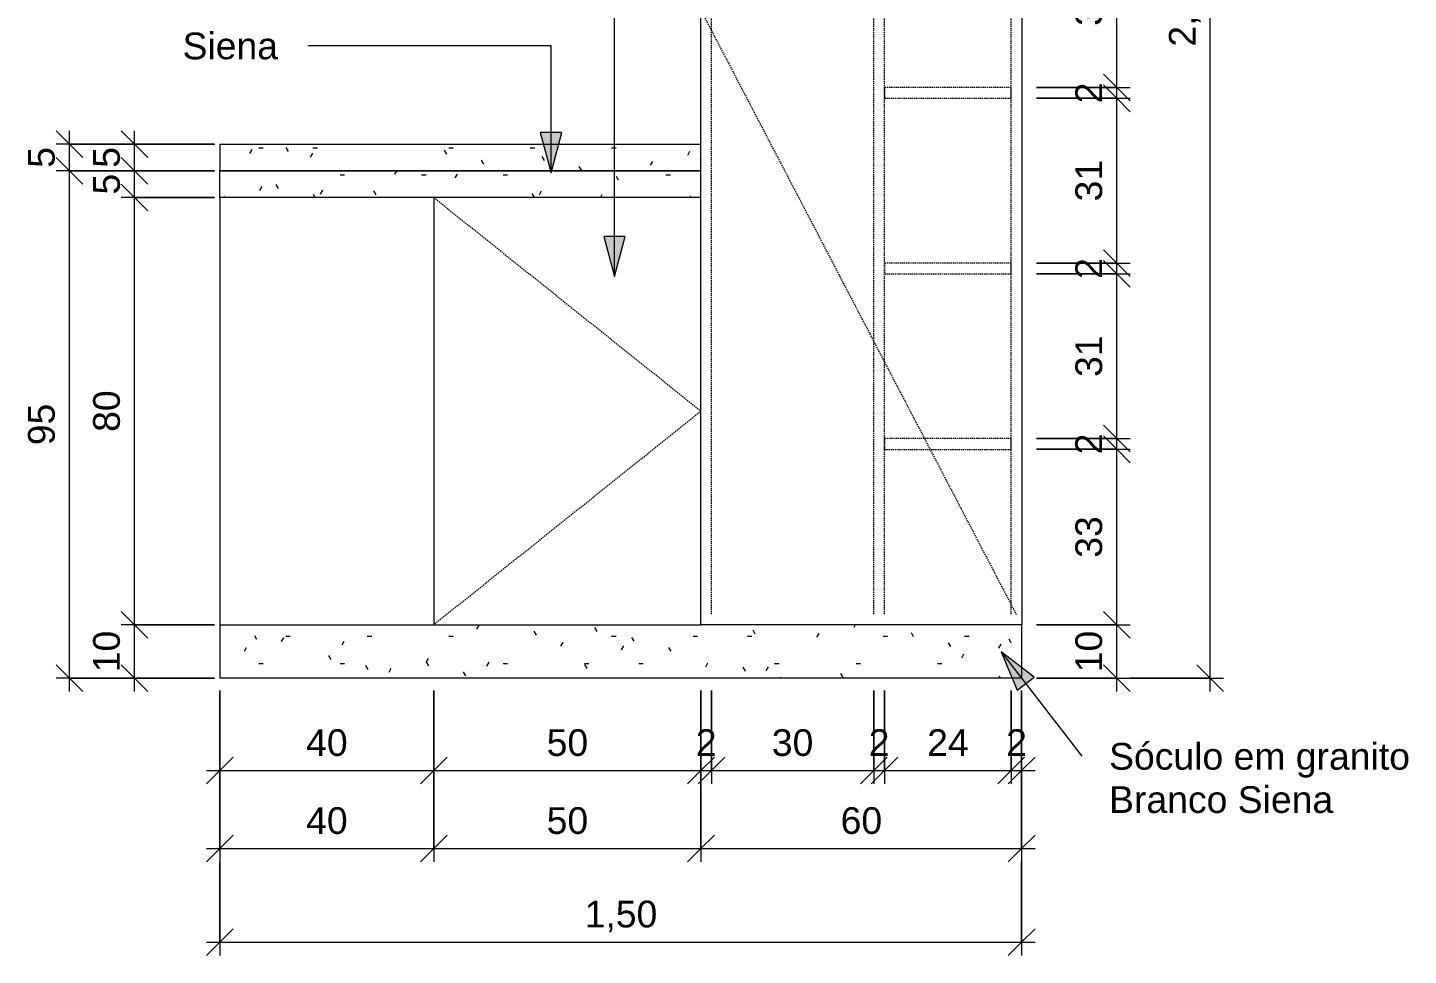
# Model space of a CAD drawing. Header units: millimetres. Extents: x 6080 to 25173, y -19165 to 2725.
# Drawn here: x 18279 to 20863, y -319 to 1418 of the extents above; entities that cross this region are included whole.
import ezdxf

# ---------------------------------------------------------------- set-up
doc = ezdxf.new("R2010")
doc.units = ezdxf.units.MM
doc.linetypes.add('Overhead', pattern=[3.96875, 2.38125, -1.5875])
for name, color, linetype, lineweight in [('A-ANNO-DIMS', 211, 'Continuous', 9), ('A-ANNO-DIMS-25', 211, 'Continuous', 9), ('A-DETL-THIN', 151, 'Continuous', 9), ('A-FLOR-OVHD', 1, 'Overhead', 9), ('G-ANNO-TEXT', 231, 'Continuous', 9), ('I-FURN', 30, 'Continuous', 9)]:
    doc.layers.add(name, color=color, linetype=linetype, lineweight=lineweight)
doc.styles.add('@Arial Unicode MS', font='ARIALUNI.TTF', dxfattribs={"height": 50})
doc.styles.add('Arial', font='arial.ttf', dxfattribs={"height": 50})
doc.dimstyles.new('CRT_-__Metros_-_Linha_de_chamada_3_5_mm', dxfattribs={"dimscale": 304.8, "dimtxt": 50.292243, "dimasz": 0.164042, "dimexe": 0.082021, "dimexo": 0.0625, "dimgap": 0.04101, "dimtad": 1, "dimlfac": 0.001, "dimrnd": 0.01, "dimzin": 0, "dimdsep": 46, "dimtxsty": '@Arial Unicode MS', "dimblk1": 'OBLIQUE', "dimblk2": 'OBLIQUE', "dimsah": 1, "dimcen": 0.09, "dimdle": 0.082021, "dimazin": 0, "dimtfac": 1, "dimtdec": 4, "dimtix": 1, "dimtmove": 0, "dimatfit": 3, "dimfxl": 0.492126, "dimfxlon": 1, "dimtvp": 1, "dimtolj": 1, "dimtzin": 0, "dimarcsym": 2})
doc.dimstyles.new('CRT_-__Metros_-_Linha_de_chamada_3_5_mm_1', dxfattribs={"dimscale": 304.8, "dimtxt": 50.292243, "dimasz": 0.164042, "dimexe": 0.082021, "dimexo": 0.0625, "dimgap": 0.04101, "dimtad": 1, "dimdec": 0, "dimlfac": 0.1, "dimdsep": 46, "dimtxsty": '@Arial Unicode MS', "dimblk1": 'OBLIQUE', "dimblk2": 'OBLIQUE', "dimsah": 1, "dimcen": 0.09, "dimdle": 0.082021, "dimazin": 0, "dimtfac": 1, "dimtdec": 4, "dimtix": 1, "dimtmove": 0, "dimatfit": 3, "dimfxl": 0.492126, "dimfxlon": 1, "dimtvp": 1, "dimtolj": 1, "dimtzin": 0, "dimarcsym": 2})
pattern_1 = [(0, (16120.85, -381.85), (203.2, 50.8), [8.382, -144.018, 8.382, -144.018, -812.8]), (0, (16120.85, -381.85), (203.2, 50.8), [-304.8, 8.382, -296.418, 8.382, -144.018, -355.6]), (0, (16120.85, -381.85), (203.2, 50.8), [-762, 8.382, -93.218, 8.382, -245.618]), (120, (16197.05, -356.45), (-145.5941, 150.5764), [8.382, -144.018, 8.382, -144.018, -812.8]), (120, (16197.05, -356.45), (-145.5941, 150.5764), [-304.8, 8.382, -296.418, 8.382, -144.018, -355.6]), (120, (16197.05, -356.45), (-145.5941, 150.5764), [-762, 8.382, -93.218, 8.382, -245.618]), (240, (16222.45, -254.85), (-57.6059, -201.3764), [8.382, -144.018, 8.382, -144.018, -812.8]), (240, (16222.45, -254.85), (-57.6059, -201.3764), [-304.8, 8.382, -296.418, 8.382, -144.018, -355.6]), (240, (16222.45, -254.85), (-57.6059, -201.3764), [-762, 8.382, -93.218, 8.382, -245.618])]

# ---------------------------------------------------------------- blocks, each defined once
blk = doc.blocks.new('BANCADA LAVANDERIA - BANCADA LAVANDERIA-4419173-VISTA DIREITA BANCADA LAVANDERIA')
at = {"layer": 'I-FURN'}
h = blk.add_hatch(dxfattribs=at)
h.set_pattern_fill('FP_16', color=256, style=0, pattern_type=2)
h.set_pattern_definition(pattern_1)
h.paths.add_polyline_path([(17659.7, 1150), (17659.7, 1200), (16759.7, 1200), (16759.7, 1150), (17638.1, 1150)])
h = blk.add_hatch(dxfattribs=at)
h.set_pattern_fill('FP_16', color=256, style=0, pattern_type=2)
h.set_pattern_definition(pattern_1)
h.paths.add_polyline_path([(17302.8, 1100), (17659.7, 1100), (17659.7, 1150), (16759.7, 1150), (16759.7, 1100), (17281.9, 1100)])
h = blk.add_hatch(dxfattribs=at)
h.set_pattern_fill('FP_16', color=256, style=0, pattern_type=2)
h.set_pattern_definition(pattern_1)
h.paths.add_polyline_path([(17659.7, 200), (18259.7, 200), (18259.7, 300), (16759.7, 300), (16759.7, 200), (17638.1, 200)])
for p, q in [((17659.7, 2700), (18259.7, 2700)), ((17659.7, 2600), (17659.7, 2700)), ((18259.7, 2700), (18259.7, 2600)), ((16759.7, 1200), (16934.3, 1200)), ((16759.7, 1200), (16759.7, 1150)), ((17567.6, 1200), (17659.7, 1200)), ((17659.7, 1150), (16759.7, 1150)), ((16759.7, 1150), (17659.7, 1150)), ((16759.7, 1100), (16759.7, 1150)), ((16759.7, 300), (16759.7, 200)), ((18259.7, 200), (18259.7, 300)), ((18259.7, 200), (16759.7, 200))]:
    blk.add_line(p, q, dxfattribs=at)
blk = doc.blocks.new('DIMBLOCK25-VISTA DIREITA BANCADA LAVANDERIA')
at = {"layer": 'A-ANNO-DIMS-25', "lineweight": 18}
for p, q in [((20317.2, 300), (20292.2, 325)), ((20317.2, 300), (20342.2, 275)), ((20317.2, 200), (20292.2, 225)), ((20317.2, 200), (20342.2, 175))]:
    blk.add_line(p, q, dxfattribs=at)
at = {"layer": 'A-ANNO-DIMS-25'}
for p, q in [((20167.2, 300), (20342.2, 300)), ((20317.2, 300), (20167.2, 300)), ((20317.2, 175), (20317.2, 300)), ((20167.2, 200), (20342.2, 200)), ((20317.2, 200), (20167.2, 200))]:
    blk.add_line(p, q, dxfattribs=at)
at = {"layer": 'A-ANNO-DIMS-25', "color": 0, "insert": (20239.8, 211.3), "char_height": 50, "width": 92.937, "attachment_point": 1, "rotation": 90, "line_spacing_factor": 1.117605, "style": '@Arial Unicode MS'}
blk.add_mtext('10', dxfattribs=at)
blk = doc.blocks.new('_Oblique')
at = {"color": 0, "linetype": 'ByBlock', "lineweight": -2}
blk.add_line((-0.5, -0.5), (0.5, 0.5), dxfattribs=at)
blk = doc.blocks.new('DIMBLOCK26-VISTA DIREITA BANCADA LAVANDERIA')
at = {"layer": 'A-ANNO-DIMS-25', "lineweight": 18}
for p, q in [((20317.2, 628.6), (20292.2, 653.6)), ((20317.2, 628.6), (20342.2, 603.6)), ((20317.2, 300), (20292.2, 325)), ((20317.2, 300), (20342.2, 275))]:
    blk.add_line(p, q, dxfattribs=at)
at = {"layer": 'A-ANNO-DIMS-25'}
for p, q in [((20167.2, 628.6), (20342.2, 628.6)), ((20317.2, 628.6), (20167.2, 628.6)), ((20317.2, 300), (20317.2, 628.6)), ((20167.2, 300), (20342.2, 300)), ((20317.2, 300), (20167.2, 300))]:
    blk.add_line(p, q, dxfattribs=at)
at = {"layer": 'A-ANNO-DIMS-25', "color": 0, "insert": (20239.8, 425.6), "char_height": 50, "width": 92.937, "attachment_point": 1, "rotation": 90, "line_spacing_factor": 1.117605, "style": '@Arial Unicode MS'}
blk.add_mtext('33', dxfattribs=at)
blk = doc.blocks.new('DIMBLOCK27-VISTA DIREITA BANCADA LAVANDERIA')
at = {"layer": 'A-ANNO-DIMS-25', "lineweight": 18}
for p, q in [((20317.2, 648.6), (20292.2, 673.6)), ((20317.2, 628.6), (20292.2, 653.6)), ((20317.2, 648.6), (20342.2, 623.6)), ((20317.2, 628.6), (20342.2, 603.6))]:
    blk.add_line(p, q, dxfattribs=at)
at = {"layer": 'A-ANNO-DIMS-25'}
for p, q in [((20167.2, 648.6), (20342.2, 648.6)), ((20317.2, 648.6), (20167.2, 648.6)), ((20317.2, 628.6), (20317.2, 648.6)), ((20167.2, 628.6), (20342.2, 628.6)), ((20317.2, 628.6), (20167.2, 628.6))]:
    blk.add_line(p, q, dxfattribs=at)
at = {"layer": 'A-ANNO-DIMS-25', "color": 0, "insert": (20239.8, 619.2), "char_height": 50, "width": 46.468, "attachment_point": 1, "rotation": 90, "line_spacing_factor": 1.117605, "style": '@Arial Unicode MS'}
blk.add_mtext('2', dxfattribs=at)
blk = doc.blocks.new('DIMBLOCK28-VISTA DIREITA BANCADA LAVANDERIA')
at = {"layer": 'A-ANNO-DIMS-25', "lineweight": 18}
for p, q in [((20317.2, 957.1), (20292.2, 982.1)), ((20317.2, 957.1), (20342.2, 932.1)), ((20317.2, 648.6), (20292.2, 673.6)), ((20317.2, 648.6), (20342.2, 623.6))]:
    blk.add_line(p, q, dxfattribs=at)
at = {"layer": 'A-ANNO-DIMS-25'}
for p, q in [((20167.2, 957.1), (20342.2, 957.1)), ((20317.2, 957.1), (20167.2, 957.1)), ((20317.2, 648.6), (20317.2, 957.1)), ((20167.2, 648.6), (20342.2, 648.6)), ((20317.2, 648.6), (20167.2, 648.6))]:
    blk.add_line(p, q, dxfattribs=at)
at = {"layer": 'A-ANNO-DIMS-25', "color": 0, "insert": (20239.8, 764.1), "char_height": 50, "width": 92.937, "attachment_point": 1, "rotation": 90, "line_spacing_factor": 1.117605, "style": '@Arial Unicode MS'}
blk.add_mtext('31', dxfattribs=at)
blk = doc.blocks.new('DIMBLOCK29-VISTA DIREITA BANCADA LAVANDERIA')
at = {"layer": 'A-ANNO-DIMS-25', "lineweight": 18}
for p, q in [((20317.2, 977.1), (20292.2, 1002.1)), ((20317.2, 957.1), (20292.2, 982.1)), ((20317.2, 977.1), (20342.2, 952.1)), ((20317.2, 957.1), (20342.2, 932.1))]:
    blk.add_line(p, q, dxfattribs=at)
at = {"layer": 'A-ANNO-DIMS-25'}
for p, q in [((20167.2, 977.1), (20342.2, 977.1)), ((20317.2, 977.1), (20167.2, 977.1)), ((20167.2, 957.1), (20342.2, 957.1)), ((20317.2, 957.1), (20167.2, 957.1)), ((20317.2, 957.1), (20317.2, 977.1))]:
    blk.add_line(p, q, dxfattribs=at)
at = {"layer": 'A-ANNO-DIMS-25', "color": 0, "insert": (20239.8, 947.8), "char_height": 50, "width": 46.468, "attachment_point": 1, "rotation": 90, "line_spacing_factor": 1.117605, "style": '@Arial Unicode MS'}
blk.add_mtext('2', dxfattribs=at)
blk = doc.blocks.new('DIMBLOCK30-VISTA DIREITA BANCADA LAVANDERIA')
at = {"layer": 'A-ANNO-DIMS-25', "lineweight": 18}
for p, q in [((20317.2, 1285.7), (20292.2, 1310.7)), ((20317.2, 1285.7), (20342.2, 1260.7)), ((20317.2, 977.1), (20292.2, 1002.1)), ((20317.2, 977.1), (20342.2, 952.1))]:
    blk.add_line(p, q, dxfattribs=at)
at = {"layer": 'A-ANNO-DIMS-25'}
for p, q in [((20167.2, 1285.7), (20342.2, 1285.7)), ((20317.2, 1285.7), (20167.2, 1285.7)), ((20317.2, 977.1), (20317.2, 1285.7)), ((20167.2, 977.1), (20342.2, 977.1)), ((20317.2, 977.1), (20167.2, 977.1))]:
    blk.add_line(p, q, dxfattribs=at)
at = {"layer": 'A-ANNO-DIMS-25', "color": 0, "insert": (20239.8, 1092.7), "char_height": 50, "width": 92.937, "attachment_point": 1, "rotation": 90, "line_spacing_factor": 1.117605, "style": '@Arial Unicode MS'}
blk.add_mtext('31', dxfattribs=at)
blk = doc.blocks.new('DIMBLOCK31-VISTA DIREITA BANCADA LAVANDERIA')
at = {"layer": 'A-ANNO-DIMS-25', "lineweight": 18}
for p, q in [((20317.2, 1305.7), (20292.2, 1330.7)), ((20317.2, 1285.7), (20292.2, 1310.7)), ((20317.2, 1305.7), (20342.2, 1280.7)), ((20317.2, 1285.7), (20342.2, 1260.7))]:
    blk.add_line(p, q, dxfattribs=at)
at = {"layer": 'A-ANNO-DIMS-25'}
for p, q in [((20167.2, 1305.7), (20342.2, 1305.7)), ((20317.2, 1305.7), (20167.2, 1305.7)), ((20317.2, 1285.7), (20317.2, 1305.7)), ((20167.2, 1285.7), (20342.2, 1285.7)), ((20317.2, 1285.7), (20167.2, 1285.7))]:
    blk.add_line(p, q, dxfattribs=at)
at = {"layer": 'A-ANNO-DIMS-25', "color": 0, "insert": (20239.8, 1276.4), "char_height": 50, "width": 46.468, "attachment_point": 1, "rotation": 90, "line_spacing_factor": 1.117605, "style": '@Arial Unicode MS'}
blk.add_mtext('2', dxfattribs=at)
blk = doc.blocks.new('DIMBLOCK32-VISTA DIREITA BANCADA LAVANDERIA')
at = {"layer": 'A-ANNO-DIMS-25', "lineweight": 18}
for p, q in [((20317.2, 1614.3), (20292.2, 1639.3)), ((20317.2, 1614.3), (20342.2, 1589.3)), ((20317.2, 1305.7), (20292.2, 1330.7)), ((20317.2, 1305.7), (20342.2, 1280.7))]:
    blk.add_line(p, q, dxfattribs=at)
at = {"layer": 'A-ANNO-DIMS-25'}
for p, q in [((20167.2, 1614.3), (20342.2, 1614.3)), ((20317.2, 1614.3), (20167.2, 1614.3)), ((20317.2, 1305.7), (20317.2, 1614.3)), ((20167.2, 1305.7), (20342.2, 1305.7)), ((20317.2, 1305.7), (20167.2, 1305.7))]:
    blk.add_line(p, q, dxfattribs=at)
at = {"layer": 'A-ANNO-DIMS-25', "color": 0, "insert": (20239.8, 1421.3), "char_height": 50, "width": 92.937, "attachment_point": 1, "rotation": 90, "line_spacing_factor": 1.117605, "style": '@Arial Unicode MS'}
blk.add_mtext('31', dxfattribs=at)
blk = doc.blocks.new('DIMBLOCK40-VISTA DIREITA BANCADA LAVANDERIA')
at = {"layer": 'A-ANNO-DIMS-25', "lineweight": 18}
for p, q in [((20492.2, 2700), (20467.2, 2725)), ((20492.2, 2700), (20517.2, 2675)), ((20492.2, 200), (20467.2, 225)), ((20492.2, 200), (20517.2, 175))]:
    blk.add_line(p, q, dxfattribs=at)
at = {"layer": 'A-ANNO-DIMS-25'}
for p, q in [((20492.2, 175), (20492.2, 2725)), ((20342.2, 2700), (20517.2, 2700)), ((20492.2, 2700), (20342.2, 2700)), ((20342.2, 200), (20517.2, 200)), ((20492.2, 200), (20342.2, 200))]:
    blk.add_line(p, q, dxfattribs=at)
at = {"layer": 'A-ANNO-DIMS-25', "color": 0, "insert": (20414.8, 1382.4), "char_height": 50, "width": 162.337, "attachment_point": 1, "rotation": 90, "line_spacing_factor": 1.117605, "style": '@Arial Unicode MS'}
blk.add_mtext('2,50', dxfattribs=at)
blk = doc.blocks.new('DIMBLOCK41-VISTA DIREITA BANCADA LAVANDERIA')
at = {"layer": 'A-ANNO-DIMS-25', "lineweight": 18}
for p, q in [((18479.4, 300), (18454.4, 325)), ((18479.4, 300), (18504.4, 275)), ((18479.4, 200), (18454.4, 225)), ((18479.4, 200), (18504.4, 175))]:
    blk.add_line(p, q, dxfattribs=at)
at = {"layer": 'A-ANNO-DIMS-25'}
for p, q in [((18629.4, 300), (18454.4, 300)), ((18479.4, 175), (18479.4, 300)), ((18479.4, 300), (18629.4, 300)), ((18629.4, 200), (18454.4, 200)), ((18479.4, 200), (18629.4, 200))]:
    blk.add_line(p, q, dxfattribs=at)
at = {"layer": 'A-ANNO-DIMS-25', "color": 0, "insert": (18402, 211.3), "char_height": 50, "width": 92.937, "attachment_point": 1, "rotation": 90, "line_spacing_factor": 1.117605, "style": '@Arial Unicode MS'}
blk.add_mtext('10', dxfattribs=at)
blk = doc.blocks.new('DIMBLOCK42-VISTA DIREITA BANCADA LAVANDERIA')
at = {"layer": 'A-ANNO-DIMS-25', "lineweight": 18}
for p, q in [((18479.4, 1100), (18454.4, 1125)), ((18479.4, 1100), (18504.4, 1075)), ((18479.4, 300), (18454.4, 325)), ((18479.4, 300), (18504.4, 275))]:
    blk.add_line(p, q, dxfattribs=at)
at = {"layer": 'A-ANNO-DIMS-25'}
for p, q in [((18629.4, 1100), (18454.4, 1100)), ((18479.4, 300), (18479.4, 1100)), ((18479.4, 1100), (18629.4, 1100)), ((18629.4, 300), (18454.4, 300)), ((18479.4, 300), (18629.4, 300))]:
    blk.add_line(p, q, dxfattribs=at)
at = {"layer": 'A-ANNO-DIMS-25', "color": 0, "insert": (18402, 661.3), "char_height": 50, "width": 92.937, "attachment_point": 1, "rotation": 90, "line_spacing_factor": 1.117605, "style": '@Arial Unicode MS'}
blk.add_mtext('80', dxfattribs=at)
blk = doc.blocks.new('DIMBLOCK43-VISTA DIREITA BANCADA LAVANDERIA')
at = {"layer": 'A-ANNO-DIMS-25', "lineweight": 18}
for p, q in [((18479.4, 1150), (18454.4, 1175)), ((18479.4, 1150), (18504.4, 1125)), ((18479.4, 1100), (18454.4, 1125)), ((18479.4, 1100), (18504.4, 1075))]:
    blk.add_line(p, q, dxfattribs=at)
at = {"layer": 'A-ANNO-DIMS-25'}
for p, q in [((18629.4, 1150), (18454.4, 1150)), ((18479.4, 1100), (18479.4, 1150)), ((18479.4, 1150), (18629.4, 1150)), ((18629.4, 1100), (18454.4, 1100)), ((18479.4, 1100), (18629.4, 1100))]:
    blk.add_line(p, q, dxfattribs=at)
at = {"layer": 'A-ANNO-DIMS-25', "color": 0, "insert": (18402, 1105.6), "char_height": 50, "width": 46.468, "attachment_point": 1, "rotation": 90, "line_spacing_factor": 1.117605, "style": '@Arial Unicode MS'}
blk.add_mtext('5', dxfattribs=at)
blk = doc.blocks.new('DIMBLOCK44-VISTA DIREITA BANCADA LAVANDERIA')
at = {"layer": 'A-ANNO-DIMS-25', "lineweight": 18}
for p, q in [((18479.4, 1200), (18454.4, 1225)), ((18479.4, 1200), (18504.4, 1175)), ((18479.4, 1150), (18454.4, 1175)), ((18479.4, 1150), (18504.4, 1125))]:
    blk.add_line(p, q, dxfattribs=at)
at = {"layer": 'A-ANNO-DIMS-25'}
for p, q in [((18479.4, 1150), (18479.4, 1225)), ((18629.4, 1200), (18454.4, 1200)), ((18479.4, 1200), (18629.4, 1200)), ((18629.4, 1150), (18454.4, 1150)), ((18479.4, 1150), (18629.4, 1150))]:
    blk.add_line(p, q, dxfattribs=at)
at = {"layer": 'A-ANNO-DIMS-25', "color": 0, "insert": (18402, 1155.6), "char_height": 50, "width": 46.468, "attachment_point": 1, "rotation": 90, "line_spacing_factor": 1.117605, "style": '@Arial Unicode MS'}
blk.add_mtext('5', dxfattribs=at)
blk = doc.blocks.new('DIMBLOCK45-VISTA DIREITA BANCADA LAVANDERIA')
at = {"layer": 'A-ANNO-DIMS-25', "lineweight": 18}
for p, q in [((18357.6, 1150), (18332.6, 1175)), ((18357.6, 1150), (18382.6, 1125)), ((18357.6, 200), (18332.6, 225)), ((18357.6, 200), (18382.6, 175))]:
    blk.add_line(p, q, dxfattribs=at)
at = {"layer": 'A-ANNO-DIMS-25'}
for p, q in [((18507.6, 1150), (18332.6, 1150)), ((18357.6, 175), (18357.6, 1150)), ((18357.6, 1150), (18507.6, 1150)), ((18507.6, 200), (18332.6, 200)), ((18357.6, 200), (18507.6, 200))]:
    blk.add_line(p, q, dxfattribs=at)
at = {"layer": 'A-ANNO-DIMS-25', "color": 0, "insert": (18280.2, 636.3), "char_height": 50, "width": 92.937, "attachment_point": 1, "rotation": 90, "line_spacing_factor": 1.117605, "style": '@Arial Unicode MS'}
blk.add_mtext('95', dxfattribs=at)
blk = doc.blocks.new('DIMBLOCK46-VISTA DIREITA BANCADA LAVANDERIA')
at = {"layer": 'A-ANNO-DIMS-25', "lineweight": 18}
for p, q in [((18357.6, 1200), (18332.6, 1225)), ((18357.6, 1200), (18382.6, 1175)), ((18357.6, 1150), (18332.6, 1175)), ((18357.6, 1150), (18382.6, 1125))]:
    blk.add_line(p, q, dxfattribs=at)
at = {"layer": 'A-ANNO-DIMS-25'}
for p, q in [((18357.6, 1150), (18357.6, 1225)), ((18507.6, 1200), (18332.6, 1200)), ((18357.6, 1200), (18507.6, 1200)), ((18507.6, 1150), (18332.6, 1150)), ((18357.6, 1150), (18507.6, 1150))]:
    blk.add_line(p, q, dxfattribs=at)
at = {"layer": 'A-ANNO-DIMS-25', "color": 0, "insert": (18280.2, 1155.6), "char_height": 50, "width": 46.468, "attachment_point": 1, "rotation": 90, "line_spacing_factor": 1.117605, "style": '@Arial Unicode MS'}
blk.add_mtext('5', dxfattribs=at)
blk = doc.blocks.new('DIMBLOCK47-VISTA DIREITA BANCADA LAVANDERIA')
at = {"layer": 'A-ANNO-DIMS-25'}
for p, q in [((18639.3, 177.2), (18639.3, 2.2)), ((18639.3, 27.2), (18639.3, 177.2)), ((19039.3, 177.2), (19039.3, 2.2)), ((19039.3, 27.2), (19039.3, 177.2)), ((18614.3, 27.2), (19039.3, 27.2))]:
    blk.add_line(p, q, dxfattribs=at)
at = {"layer": 'A-ANNO-DIMS-25', "lineweight": 18}
for p, q in [((18639.3, 27.2), (18664.3, 52.2)), ((19039.3, 27.2), (19064.3, 52.2)), ((18639.3, 27.2), (18614.3, 2.2)), ((19039.3, 27.2), (19014.3, 2.2))]:
    blk.add_line(p, q, dxfattribs=at)
at = {"layer": 'A-ANNO-DIMS-25', "color": 0, "insert": (18800.6, 104.6), "char_height": 50, "width": 92.937, "attachment_point": 1, "line_spacing_factor": 1.117605, "style": '@Arial Unicode MS'}
blk.add_mtext('40', dxfattribs=at)
blk = doc.blocks.new('DIMBLOCK48-VISTA DIREITA BANCADA LAVANDERIA')
at = {"layer": 'A-ANNO-DIMS-25'}
for p, q in [((19039.3, 177.2), (19039.3, 2.2)), ((19039.3, 27.2), (19039.3, 177.2)), ((19539.3, 177.2), (19539.3, 2.2)), ((19539.3, 27.2), (19539.3, 177.2)), ((19039.3, 27.2), (19539.3, 27.2))]:
    blk.add_line(p, q, dxfattribs=at)
at = {"layer": 'A-ANNO-DIMS-25', "lineweight": 18}
for p, q in [((19039.3, 27.2), (19064.3, 52.2)), ((19539.3, 27.2), (19564.3, 52.2)), ((19039.3, 27.2), (19014.3, 2.2)), ((19539.3, 27.2), (19514.3, 2.2))]:
    blk.add_line(p, q, dxfattribs=at)
at = {"layer": 'A-ANNO-DIMS-25', "color": 0, "insert": (19250.6, 104.6), "char_height": 50, "width": 92.937, "attachment_point": 1, "line_spacing_factor": 1.117605, "style": '@Arial Unicode MS'}
blk.add_mtext('50', dxfattribs=at)
blk = doc.blocks.new('DIMBLOCK49-VISTA DIREITA BANCADA LAVANDERIA')
at = {"layer": 'A-ANNO-DIMS-25'}
for p, q in [((19539.3, 177.2), (19539.3, 2.2)), ((19539.3, 27.2), (19539.3, 177.2)), ((19558.8, 177.2), (19558.8, 2.2)), ((19558.8, 27.2), (19558.8, 177.2)), ((19539.3, 27.2), (19558.8, 27.2))]:
    blk.add_line(p, q, dxfattribs=at)
at = {"layer": 'A-ANNO-DIMS-25', "lineweight": 18}
for p, q in [((19539.3, 27.2), (19564.3, 52.2)), ((19558.8, 27.2), (19583.8, 52.2)), ((19539.3, 27.2), (19514.3, 2.2)), ((19558.8, 27.2), (19533.8, 2.2))]:
    blk.add_line(p, q, dxfattribs=at)
at = {"layer": 'A-ANNO-DIMS-25', "color": 0, "insert": (19529.7, 104.6), "char_height": 50, "width": 46.468, "attachment_point": 1, "line_spacing_factor": 1.117605, "style": '@Arial Unicode MS'}
blk.add_mtext('2', dxfattribs=at)
blk = doc.blocks.new('DIMBLOCK50-VISTA DIREITA BANCADA LAVANDERIA')
at = {"layer": 'A-ANNO-DIMS-25'}
for p, q in [((19558.8, 177.2), (19558.8, 2.2)), ((19558.8, 27.2), (19558.8, 177.2)), ((19862.5, 177.2), (19862.5, 2.2)), ((19862.5, 27.2), (19862.5, 177.2)), ((19558.8, 27.2), (19862.5, 27.2))]:
    blk.add_line(p, q, dxfattribs=at)
at = {"layer": 'A-ANNO-DIMS-25', "lineweight": 18}
for p, q in [((19558.8, 27.2), (19583.8, 52.2)), ((19862.5, 27.2), (19887.5, 52.2)), ((19558.8, 27.2), (19533.8, 2.2)), ((19862.5, 27.2), (19837.5, 2.2))]:
    blk.add_line(p, q, dxfattribs=at)
at = {"layer": 'A-ANNO-DIMS-25', "color": 0, "insert": (19671.9, 104.6), "char_height": 50, "width": 92.937, "attachment_point": 1, "line_spacing_factor": 1.117605, "style": '@Arial Unicode MS'}
blk.add_mtext('30', dxfattribs=at)
blk = doc.blocks.new('DIMBLOCK51-VISTA DIREITA BANCADA LAVANDERIA')
at = {"layer": 'A-ANNO-DIMS-25'}
for p, q in [((19862.5, 177.2), (19862.5, 2.2)), ((19862.5, 27.2), (19862.5, 177.2)), ((19882.5, 177.2), (19882.5, 2.2)), ((19882.5, 27.2), (19882.5, 177.2)), ((19862.5, 27.2), (19882.5, 27.2))]:
    blk.add_line(p, q, dxfattribs=at)
at = {"layer": 'A-ANNO-DIMS-25', "lineweight": 18}
for p, q in [((19862.5, 27.2), (19887.5, 52.2)), ((19882.5, 27.2), (19907.5, 52.2)), ((19862.5, 27.2), (19837.5, 2.2)), ((19882.5, 27.2), (19857.5, 2.2))]:
    blk.add_line(p, q, dxfattribs=at)
at = {"layer": 'A-ANNO-DIMS-25', "color": 0, "insert": (19853.2, 104.6), "char_height": 50, "width": 46.468, "attachment_point": 1, "line_spacing_factor": 1.117605, "style": '@Arial Unicode MS'}
blk.add_mtext('2', dxfattribs=at)
blk = doc.blocks.new('DIMBLOCK52-VISTA DIREITA BANCADA LAVANDERIA')
at = {"layer": 'A-ANNO-DIMS-25'}
for p, q in [((19882.5, 177.2), (19882.5, 2.2)), ((19882.5, 27.2), (19882.5, 177.2)), ((20119.9, 177.2), (20119.9, 2.2)), ((20119.9, 27.2), (20119.9, 177.2)), ((19882.5, 27.2), (20119.9, 27.2))]:
    blk.add_line(p, q, dxfattribs=at)
at = {"layer": 'A-ANNO-DIMS-25', "lineweight": 18}
for p, q in [((19882.5, 27.2), (19907.5, 52.2)), ((20119.9, 27.2), (20144.9, 52.2)), ((19882.5, 27.2), (19857.5, 2.2)), ((20119.9, 27.2), (20094.9, 2.2))]:
    blk.add_line(p, q, dxfattribs=at)
at = {"layer": 'A-ANNO-DIMS-25', "color": 0, "insert": (19962.5, 104.6), "char_height": 50, "width": 92.937, "attachment_point": 1, "line_spacing_factor": 1.117605, "style": '@Arial Unicode MS'}
blk.add_mtext('24', dxfattribs=at)
blk = doc.blocks.new('DIMBLOCK53-VISTA DIREITA BANCADA LAVANDERIA')
at = {"layer": 'A-ANNO-DIMS-25'}
for p, q in [((20119.9, 177.2), (20119.9, 2.2)), ((20119.9, 27.2), (20119.9, 177.2)), ((20139.3, 177.2), (20139.3, 2.2)), ((20139.3, 27.2), (20139.3, 177.2)), ((20119.9, 27.2), (20164.3, 27.2))]:
    blk.add_line(p, q, dxfattribs=at)
at = {"layer": 'A-ANNO-DIMS-25', "lineweight": 18}
for p, q in [((20119.9, 27.2), (20144.9, 52.2)), ((20139.3, 27.2), (20164.3, 52.2)), ((20119.9, 27.2), (20094.9, 2.2)), ((20139.3, 27.2), (20114.3, 2.2))]:
    blk.add_line(p, q, dxfattribs=at)
at = {"layer": 'A-ANNO-DIMS-25', "color": 0, "insert": (20110.3, 104.6), "char_height": 50, "width": 46.468, "attachment_point": 1, "line_spacing_factor": 1.117605, "style": '@Arial Unicode MS'}
blk.add_mtext('2', dxfattribs=at)
blk = doc.blocks.new('DIMBLOCK54-VISTA DIREITA BANCADA LAVANDERIA')
at = {"layer": 'A-ANNO-DIMS-25'}
for p, q in [((18639.3, 31.2), (18639.3, -143.8)), ((18639.3, -118.8), (18639.3, 31.2)), ((19039.3, 31.2), (19039.3, -143.8)), ((19039.3, -118.8), (19039.3, 31.2)), ((18614.3, -118.8), (19039.3, -118.8))]:
    blk.add_line(p, q, dxfattribs=at)
at = {"layer": 'A-ANNO-DIMS-25', "lineweight": 18}
for p, q in [((18639.3, -118.8), (18664.3, -93.8)), ((19039.3, -118.8), (19064.3, -93.8)), ((18639.3, -118.8), (18614.3, -143.8)), ((19039.3, -118.8), (19014.3, -143.8))]:
    blk.add_line(p, q, dxfattribs=at)
at = {"layer": 'A-ANNO-DIMS-25', "color": 0, "insert": (18800.6, -41.4), "char_height": 50, "width": 92.937, "attachment_point": 1, "line_spacing_factor": 1.117605, "style": '@Arial Unicode MS'}
blk.add_mtext('40', dxfattribs=at)
blk = doc.blocks.new('DIMBLOCK55-VISTA DIREITA BANCADA LAVANDERIA')
at = {"layer": 'A-ANNO-DIMS-25'}
for p, q in [((19039.3, 31.2), (19039.3, -143.8)), ((19039.3, -118.8), (19039.3, 31.2)), ((19539.3, 31.2), (19539.3, -143.8)), ((19539.3, -118.8), (19539.3, 31.2)), ((19039.3, -118.8), (19539.3, -118.8))]:
    blk.add_line(p, q, dxfattribs=at)
at = {"layer": 'A-ANNO-DIMS-25', "lineweight": 18}
for p, q in [((19039.3, -118.8), (19064.3, -93.8)), ((19539.3, -118.8), (19564.3, -93.8)), ((19039.3, -118.8), (19014.3, -143.8)), ((19539.3, -118.8), (19514.3, -143.8))]:
    blk.add_line(p, q, dxfattribs=at)
at = {"layer": 'A-ANNO-DIMS-25', "color": 0, "insert": (19250.6, -41.4), "char_height": 50, "width": 92.937, "attachment_point": 1, "line_spacing_factor": 1.117605, "style": '@Arial Unicode MS'}
blk.add_mtext('50', dxfattribs=at)
blk = doc.blocks.new('DIMBLOCK56-VISTA DIREITA BANCADA LAVANDERIA')
at = {"layer": 'A-ANNO-DIMS-25'}
for p, q in [((19539.3, 31.2), (19539.3, -143.8)), ((19539.3, -118.8), (19539.3, 31.2)), ((20139.3, 31.2), (20139.3, -143.8)), ((20139.3, -118.8), (20139.3, 31.2)), ((19539.3, -118.8), (20164.3, -118.8))]:
    blk.add_line(p, q, dxfattribs=at)
at = {"layer": 'A-ANNO-DIMS-25', "lineweight": 18}
for p, q in [((19539.3, -118.8), (19564.3, -93.8)), ((20139.3, -118.8), (20164.3, -93.8)), ((19539.3, -118.8), (19514.3, -143.8)), ((20139.3, -118.8), (20114.3, -143.8))]:
    blk.add_line(p, q, dxfattribs=at)
at = {"layer": 'A-ANNO-DIMS-25', "color": 0, "insert": (19800.6, -41.4), "char_height": 50, "width": 92.937, "attachment_point": 1, "line_spacing_factor": 1.117605, "style": '@Arial Unicode MS'}
blk.add_mtext('60', dxfattribs=at)
blk = doc.blocks.new('DIMBLOCK57-VISTA DIREITA BANCADA LAVANDERIA')
at = {"layer": 'A-ANNO-DIMS-25'}
for p, q in [((18639.3, -143.8), (18639.3, -318.8)), ((18639.3, -293.8), (18639.3, -143.8)), ((20139.3, -143.8), (20139.3, -318.8)), ((20139.3, -293.8), (20139.3, -143.8)), ((18614.3, -293.8), (20164.3, -293.8))]:
    blk.add_line(p, q, dxfattribs=at)
at = {"layer": 'A-ANNO-DIMS-25', "lineweight": 18}
for p, q in [((18639.3, -293.8), (18664.3, -268.8)), ((20139.3, -293.8), (20164.3, -268.8)), ((18639.3, -293.8), (18614.3, -318.8)), ((20139.3, -293.8), (20114.3, -318.8))]:
    blk.add_line(p, q, dxfattribs=at)
at = {"layer": 'A-ANNO-DIMS-25', "color": 0, "insert": (19321.7, -216.4), "char_height": 50, "width": 162.337, "attachment_point": 1, "line_spacing_factor": 1.117605, "style": '@Arial Unicode MS'}
blk.add_mtext('1,50', dxfattribs=at)

msp = doc.modelspace()

# ---------------------------------------------------------------- hatches: boundary and pattern name
at = {"layer": 'G-ANNO-TEXT'}
for points in [[(19258.732, 1146.525), (19278.828, 1221.525), (19238.635, 1221.525)], [(19377.405, 952.053), (19397.501, 1027.053), (19357.309, 1027.053)], [(20101.219, 249.184), (20131.159, 177.543), (20162.969, 202.111)]]:
    msp.add_hatch(color=7, dxfattribs=at).paths.add_polyline_path(points)

# ---------------------------------------------------------------- linework, layer by layer
at = {"layer": 'A-DETL-THIN'}
for p, q in [((19539.349, 300), (19539.349, 2600)), ((20139.349, 1477.35), (20139.349, 793.037)), ((18813.97, 1200), (19447.253, 1200)), ((19039.349, 1100), (18639.349, 1100)), ((18639.349, 1100), (18639.349, 300)), ((19539.349, 1100), (19039.349, 1100)), ((19039.349, 1100), (19039.349, 300)), ((20139.349, 793.037), (20139.349, 300)), ((18639.349, 300), (19039.349, 300)), ((19039.349, 300), (19539.349, 300)), ((20139.349, 300), (19539.349, 300))]:
    msp.add_line(p, q, dxfattribs=at)
at = {"layer": 'A-FLOR-OVHD'}
for p, q in [((19558.765, 320), (19558.765, 2600)), ((19862.53, 320), (19862.53, 2600)), ((19882.53, 320), (19882.53, 2600)), ((20119.934, 320), (20119.934, 2600)), ((19539.349, 1450), (20129.349, 319.167)), ((20119.934, 1305.714), (19882.53, 1305.714)), ((19882.53, 1305.714), (19882.53, 1285.714)), ((20119.934, 1285.714), (20119.934, 1305.714)), ((19882.53, 1285.714), (20119.934, 1285.714)), ((19039.349, 1100), (19539.349, 700)), ((20119.934, 977.143), (19882.53, 977.143)), ((19882.53, 977.143), (19882.53, 957.143)), ((19882.53, 957.143), (20119.934, 957.143)), ((20119.934, 957.143), (20119.934, 977.143)), ((19539.349, 700), (19039.349, 300)), ((20119.934, 648.571), (19882.53, 648.571)), ((19882.53, 648.571), (19882.53, 628.571)), ((20119.934, 628.571), (20119.934, 648.571)), ((19882.53, 628.571), (20119.934, 628.571))]:
    msp.add_line(p, q, dxfattribs=at)
at = {"layer": 'G-ANNO-TEXT', "color": 7}
for p, q in [((19377.405, 952.053), (19377.405, 1718.959)), ((19213.932, 1383.801), (18803.693, 1383.801)), ((19258.732, 1383.801), (19213.932, 1383.801)), ((19258.732, 1146.525), (19258.732, 1383.801)), ((19278.828, 1221.525), (19238.635, 1221.525)), ((19238.635, 1221.525), (19258.732, 1146.525)), ((19258.732, 1146.525), (19278.828, 1221.525)), ((19397.501, 1027.053), (19357.309, 1027.053)), ((19357.309, 1027.053), (19377.405, 952.053)), ((19377.405, 952.053), (19397.501, 1027.053)), ((20101.219, 249.184), (20131.159, 177.543)), ((20162.969, 202.111), (20101.219, 249.184)), ((20101.219, 249.184), (20252.052, 53.894)), ((20131.159, 177.543), (20162.969, 202.111))]:
    msp.add_line(p, q, dxfattribs=at)

# ---------------------------------------------------------------- block references
at = {"layer": 'I-FURN'}
msp.add_blockref('BANCADA LAVANDERIA - BANCADA LAVANDERIA-4419173-VISTA DIREITA BANCADA LAVANDERIA', (1879.699, 0), dxfattribs=at)

# ---------------------------------------------------------------- texts
at = {"layer": 'G-ANNO-TEXT', "color": 7, "char_height": 50, "attachment_point": 1, "style": 'Arial'}
for s, insert, width in [('Siena', (18569.338, 1408.801), 222.46828), ('Sóculo em granito ', (20302.852, 78.894), 723.52297), ('Branco Siena', (20302.852, -2.135), 521.09687)]:
    msp.add_mtext(s, dxfattribs=dict(at, insert=insert, width=width))

# ---------------------------------------------------------------- dimensions: what is measured, and where the dimension line sits
at = {"layer": 'A-ANNO-DIMS'}
for base, p1, p2, dimstyle, override, picture, middle in [((20492.166, 2700), (20342.166, 200), (20342.166, 2700), 'CRT_-__Metros_-_Linha_de_chamada_3_5_mm', {"dimpost": '<>', "dimfxl": 2500}, 'DIMBLOCK40-VISTA DIREITA BANCADA LAVANDERIA', (20454.12, 1450)), ((20317.166, 1614.286), (20167.166, 1305.714), (20167.166, 1614.286), 'CRT_-__Metros_-_Linha_de_chamada_3_5_mm_1', {"dimpost": '<>', "dimfxl": 308.571429}, 'DIMBLOCK32-VISTA DIREITA BANCADA LAVANDERIA', (20279.12, 1460)), ((20317.166, 1305.714), (20167.166, 1285.714), (20167.166, 1305.714), 'CRT_-__Metros_-_Linha_de_chamada_3_5_mm_1', {"dimpost": '<>', "dimfxl": 20}, 'DIMBLOCK31-VISTA DIREITA BANCADA LAVANDERIA', (20279.547, 1295.714)), ((20317.166, 1285.714), (20167.166, 977.143), (20167.166, 1285.714), 'CRT_-__Metros_-_Linha_de_chamada_3_5_mm_1', {"dimpost": '<>', "dimfxl": 308.571429}, 'DIMBLOCK30-VISTA DIREITA BANCADA LAVANDERIA', (20279.12, 1131.429)), ((18357.617, 1200), (18507.617, 1150), (18507.617, 1200), 'CRT_-__Metros_-_Linha_de_chamada_3_5_mm_1', {"dimpost": '<>', "dimfxl": 50}, 'DIMBLOCK46-VISTA DIREITA BANCADA LAVANDERIA', (18319.691, 1175)), ((18479.438, 1200), (18629.438, 1150), (18629.438, 1200), 'CRT_-__Metros_-_Linha_de_chamada_3_5_mm_1', {"dimpost": '<>', "dimfxl": 50}, 'DIMBLOCK44-VISTA DIREITA BANCADA LAVANDERIA', (18441.511, 1175)), ((18357.617, 1150), (18507.617, 200), (18507.617, 1150), 'CRT_-__Metros_-_Linha_de_chamada_3_5_mm_1', {"dimpost": '<>', "dimfxl": 950}, 'DIMBLOCK45-VISTA DIREITA BANCADA LAVANDERIA', (18319.571, 675)), ((18479.438, 1150), (18629.438, 1100), (18629.438, 1150), 'CRT_-__Metros_-_Linha_de_chamada_3_5_mm_1', {"dimpost": '<>', "dimfxl": 50}, 'DIMBLOCK43-VISTA DIREITA BANCADA LAVANDERIA', (18441.511, 1125)), ((18479.438, 1100), (18629.438, 300), (18629.438, 1100), 'CRT_-__Metros_-_Linha_de_chamada_3_5_mm_1', {"dimpost": '<>', "dimfxl": 800}, 'DIMBLOCK42-VISTA DIREITA BANCADA LAVANDERIA', (18441.392, 700)), ((20317.166, 977.143), (20167.166, 957.143), (20167.166, 977.143), 'CRT_-__Metros_-_Linha_de_chamada_3_5_mm_1', {"dimpost": '<>', "dimfxl": 20}, 'DIMBLOCK29-VISTA DIREITA BANCADA LAVANDERIA', (20279.547, 967.143)), ((20317.166, 957.143), (20167.166, 648.571), (20167.166, 957.143), 'CRT_-__Metros_-_Linha_de_chamada_3_5_mm_1', {"dimpost": '<>', "dimfxl": 308.571429}, 'DIMBLOCK28-VISTA DIREITA BANCADA LAVANDERIA', (20279.12, 802.857)), ((20317.166, 648.571), (20167.166, 628.571), (20167.166, 648.571), 'CRT_-__Metros_-_Linha_de_chamada_3_5_mm_1', {"dimpost": '<>', "dimfxl": 20}, 'DIMBLOCK27-VISTA DIREITA BANCADA LAVANDERIA', (20279.547, 638.571)), ((20317.166, 628.571), (20167.166, 300), (20167.166, 628.571), 'CRT_-__Metros_-_Linha_de_chamada_3_5_mm_1', {"dimpost": '<>', "dimfxl": 328.571429}, 'DIMBLOCK26-VISTA DIREITA BANCADA LAVANDERIA', (20279.12, 464.286)), ((18479.438, 300), (18629.438, 200), (18629.438, 300), 'CRT_-__Metros_-_Linha_de_chamada_3_5_mm_1', {"dimpost": '<>', "dimfxl": 100}, 'DIMBLOCK41-VISTA DIREITA BANCADA LAVANDERIA', (18441.392, 250)), ((20317.166, 300), (20167.166, 200), (20167.166, 300), 'CRT_-__Metros_-_Linha_de_chamada_3_5_mm_1', {"dimpost": '<>', "dimfxl": 100}, 'DIMBLOCK25-VISTA DIREITA BANCADA LAVANDERIA', (20279.12, 250))]:
    dim = msp.add_linear_dim(base=base, p1=p1, p2=p2, angle=90, dimstyle=dimstyle, override=override, dxfattribs=at)
    dim.commit()
    dim.dimension.update_dxf_attribs({"geometry": picture, "text_midpoint": middle})
for base, p1, p2, dimstyle, override, picture, middle in [((19039.349, 27.198), (18639.349, 177.198), (19039.349, 177.198), 'CRT_-__Metros_-_Linha_de_chamada_3_5_mm_1', {"dimpost": '<>', "dimfxl": 400}, 'DIMBLOCK47-VISTA DIREITA BANCADA LAVANDERIA', (18839.349, 65.243)), ((19539.349, 27.198), (19039.349, 177.198), (19539.349, 177.198), 'CRT_-__Metros_-_Linha_de_chamada_3_5_mm_1', {"dimpost": '<>', "dimfxl": 500}, 'DIMBLOCK48-VISTA DIREITA BANCADA LAVANDERIA', (19289.349, 65.243)), ((19558.765, 27.198), (19539.349, 177.198), (19558.765, 177.198), 'CRT_-__Metros_-_Linha_de_chamada_3_5_mm_1', {"dimpost": '<>', "dimfxl": 19.415404}, 'DIMBLOCK49-VISTA DIREITA BANCADA LAVANDERIA', (19549.057, 64.817)), ((19862.53, 27.198), (19558.765, 177.198), (19862.53, 177.198), 'CRT_-__Metros_-_Linha_de_chamada_3_5_mm_1', {"dimpost": '<>', "dimfxl": 303.765296}, 'DIMBLOCK50-VISTA DIREITA BANCADA LAVANDERIA', (19710.648, 65.243)), ((19882.53, 27.198), (19862.53, 177.198), (19882.53, 177.198), 'CRT_-__Metros_-_Linha_de_chamada_3_5_mm_1', {"dimpost": '<>', "dimfxl": 20}, 'DIMBLOCK51-VISTA DIREITA BANCADA LAVANDERIA', (19872.53, 64.817)), ((20119.934, 27.198), (19882.53, 177.198), (20119.934, 177.198), 'CRT_-__Metros_-_Linha_de_chamada_3_5_mm_1', {"dimpost": '<>', "dimfxl": 237.403895}, 'DIMBLOCK52-VISTA DIREITA BANCADA LAVANDERIA', (20001.232, 64.817)), ((20139.349, 27.198), (20119.934, 177.198), (20139.349, 177.198), 'CRT_-__Metros_-_Linha_de_chamada_3_5_mm_1', {"dimpost": '<>', "dimfxl": 19.415404}, 'DIMBLOCK53-VISTA DIREITA BANCADA LAVANDERIA', (20129.642, 64.817)), ((19039.349, -118.806), (18639.349, 31.194), (19039.349, 31.194), 'CRT_-__Metros_-_Linha_de_chamada_3_5_mm_1', {"dimpost": '<>', "dimfxl": 400}, 'DIMBLOCK54-VISTA DIREITA BANCADA LAVANDERIA', (18839.349, -80.76)), ((19539.349, -118.806), (19039.349, 31.194), (19539.349, 31.194), 'CRT_-__Metros_-_Linha_de_chamada_3_5_mm_1', {"dimpost": '<>', "dimfxl": 500}, 'DIMBLOCK55-VISTA DIREITA BANCADA LAVANDERIA', (19289.349, -80.76)), ((20139.349, -118.806), (19539.349, 31.194), (20139.349, 31.194), 'CRT_-__Metros_-_Linha_de_chamada_3_5_mm_1', {"dimpost": '<>', "dimfxl": 600}, 'DIMBLOCK56-VISTA DIREITA BANCADA LAVANDERIA', (19839.349, -80.76)), ((20139.349, -293.806), (18639.349, -143.806), (20139.349, -143.806), 'CRT_-__Metros_-_Linha_de_chamada_3_5_mm', {"dimpost": '<>', "dimfxl": 1500}, 'DIMBLOCK57-VISTA DIREITA BANCADA LAVANDERIA', (19389.349, -255.76))]:
    dim = msp.add_linear_dim(base=base, p1=p1, p2=p2, dimstyle=dimstyle, override=override, dxfattribs=at)
    dim.commit()
    dim.dimension.update_dxf_attribs({"geometry": picture, "text_midpoint": middle})

doc.saveas('drawing.dxf')
